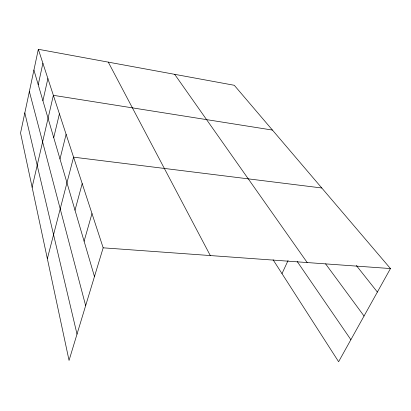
<?xml version="1.0" encoding="UTF-8"?>
<svg xmlns="http://www.w3.org/2000/svg" width="411" height="411" viewBox="0 0 411 411"><rect width="100%" height="100%" fill="white"/><g stroke="black" fill="none" stroke-linecap="round" stroke-linejoin="round"><path stroke-width="0.62" d="M38.331 49.279L20.55 133.015L69.048 360.421L103.176 247.823L38.331 49.279L234.275 85.283L390.45 268.563L338.618 361.721L273.089 259.773M38.223 84.738L42.898 63.263M42.914 100.752L47.892 78.547M32.125 187.293L53.368 95.321L272.442 130.071M53.728 137.623L59.41 113.821M59.991 158.995L66.104 134.32M47.357 258.699L73.564 157.161L321.792 187.986M75.002 210.196L82.2 183.599M84.101 241.216L91.987 213.566M281.987 273.618L288.054 260.564M103.176 247.823L390.45 268.563M356.316 265.485L377.38 292.057M325.579 263.847L364.038 316.033M174.685 74.334L307.207 262.557M297.189 261.488L350.876 339.697M108.278 62.128L210.298 255.555M33.918 70.065L94.463 276.567M29.366 91.504L85.647 305.661M24.824 112.897L77.016 334.138"/></g></svg>
